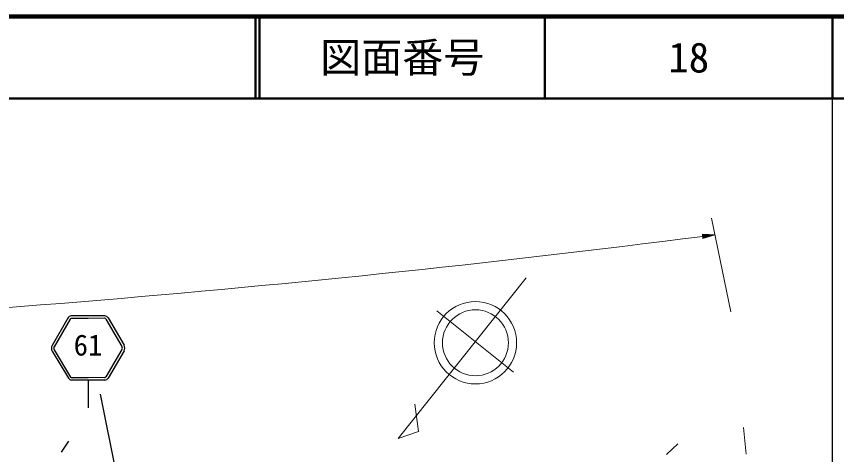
# Model space of a CAD drawing. Units: millimetres, scale not verified. Extents: x 40000 to 680000, y 20000 to 380000.
# Drawn here: x 479638 to 579500, y 326610 to 380000 of the extents above; entities that cross this region are included whole.
import ezdxf
from ezdxf.enums import TextEntityAlignment as Align

# ---------------------------------------------------------------- set-up
doc = ezdxf.new("R2010")
doc.units = ezdxf.units.MM
doc.header["$LTSCALE"] = 1000
for name, color, linetype, lineweight in [('M-BGD', 7, 'Continuous', 25), ('M-BGD-HTXT', 7, 'Continuous', 13), ('M-STR-HTXT', 7, 'Continuous', 13), ('M-STR-STRC', 7, 'Continuous', 25), ('M-TTL', 2, 'Continuous', 140), ('M-TTL-BAND', 7, 'Continuous', 25), ('M-TTL-LINE', 7, 'Continuous', 50)]:
    doc.layers.add(name, color=color, linetype=linetype, lineweight=lineweight)
doc.layers.add('M-TTL-TXT', color=7, linetype='Continuous')
doc.styles.add('ＭＳ ゴシック', font='')
doc.styles.get('ＭＳ ゴシック').set_extended_font_data('MS Gothic')

msp = doc.modelspace()

# ---------------------------------------------------------------- linework, layer by layer
at = {"layer": 'M-BGD'}
for p, q in [((485113, 326923), (486005, 328244)), ((558785, 326626), (560161, 327915))]:
    msp.add_line(p, q, dxfattribs=at)
at = {"layer": 'M-BGD-HTXT'}
for p, q in [((541686, 348147), (526116, 328588)), ((540169, 336641), (530844, 344111)), ((528578, 329420), (528166, 332749)), ((568485, 326668), (568173, 329918)), ((526116, 328588), (528578, 329420))]:
    msp.add_line(p, q, dxfattribs=at)
for radius in [5016, 4013]:
    msp.add_circle((535527, 340238), radius, dxfattribs=at)
at = {"layer": 'M-STR-HTXT'}
for p, q in [((566637, 343990), (564263, 355422)), ((564684, 353394), (563164, 353450)), ((563164, 353450), (563228, 352954)), ((563468, 353439), (563171, 353400)), ((563177, 353351), (563772, 353428)), ((564076, 353416), (563183, 353301)), ((563190, 353252), (564380, 353405)), ((564684, 353394), (563196, 353202)), ((563203, 353152), (564393, 353306)), ((564102, 353218), (563209, 353103)), ((563215, 353053), (563810, 353130)), ((563519, 353042), (563222, 353004)), ((564684, 353394), (563228, 352954))]:
    msp.add_line(p, q, dxfattribs=at)
msp.add_arc((350538, 2010457), 1670842, 271.92179, 277.31222, dxfattribs=at)
at = {"layer": 'M-STR-STRC'}
for p, q in [((485917, 343248), (483986, 339905)), ((486176, 343098), (484246, 339755)), ((490534, 343116), (492493, 339789)), ((490793, 343268), (492751, 339941)), ((483995, 339217), (485974, 335910)), ((484252, 339371), (486232, 336064)), ((492489, 339405), (490537, 336082)), ((492748, 339253), (490796, 335930)), ((488387, 335675), (488387, 332289)), ((499950, 283407), (489874, 333987))]:
    msp.add_line(p, q, dxfattribs=at)
for points in [[(490418, 343518), (488354, 343501), (486290, 343501)], [(490385, 343218), (488356, 343201), (486325, 343201)], [(490420, 335692), (488387, 335675), (486352, 335675)], [(490380, 335991), (488385, 335975), (486389, 335975)]]:
    msp.add_lwpolyline(points, dxfattribs=at)
for centre, radius, start, end in [((486307, 343074), 427, 92.29572, 156.02366), ((486347, 343011), 191, 96.53703, 152.95737), ((490364, 343027), 191, 27.51575, 83.93609), ((490404, 343091), 427, 24.44946, 88.1774), ((484613, 339569), 711, 151.80974, 209.66878), ((484613, 339569), 412, 151.80974, 209.66878), ((492127, 339600), 412, 330.80435, 28.66338), ((492127, 339600), 711, 330.80435, 28.66338), ((486465, 336277), 612, 216.76349, 259.34701), ((486400, 336178), 203, 214.0004, 273.155), ((490367, 336194), 203, 267.31812, 326.47272), ((490302, 336293), 612, 281.12611, 323.70964)]:
    msp.add_arc(centre, radius, start, end, dxfattribs=at)
at = {"layer": 'M-TTL'}
msp.add_line((680000, 380000), (40000, 380000), dxfattribs=at)
at = {"layer": 'M-TTL-BAND'}
msp.add_line((579000, 20000), (579000, 370000), dxfattribs=at)
at = {"layer": 'M-TTL-LINE'}
for p, q in [((508747, 380000), (508747, 370000)), ((509247, 380000), (509247, 370000)), ((543997, 380000), (543997, 370000)), ((579000, 380000), (579000, 370000)), ((40000, 370000), (680000, 370000))]:
    msp.add_line(p, q, dxfattribs=at)

# ---------------------------------------------------------------- texts
at = {"layer": 'M-STR-STRC', "style": 'ＭＳ ゴシック'}
msp.add_text('61', height=2566, dxfattribs=at).set_placement((486610, 337909), align=Align.BOTTOM_LEFT)
at = {"layer": 'M-TTL-TXT', "style": 'ＭＳ ゴシック'}
for s, p in [('図面番号', (526622, 375000)), ('18', (561497, 375000))]:
    msp.add_text(s, height=3666, dxfattribs=at).set_placement(p, align=Align.MIDDLE_CENTER)

doc.saveas('drawing.dxf')
